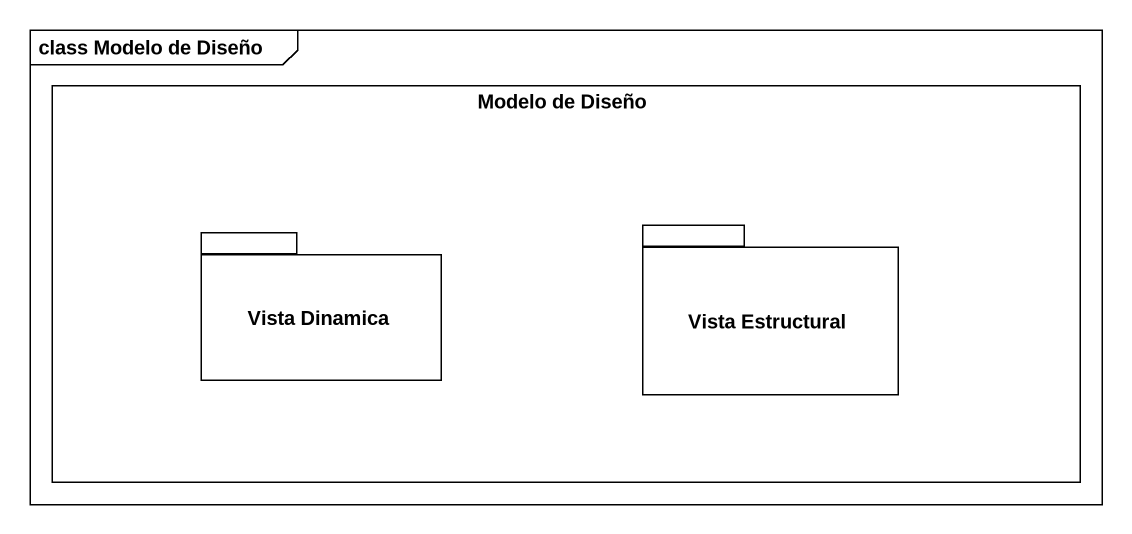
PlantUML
@startuml
mainframe class Modelo de Diseño
rectangle "Modelo de Diseño" as Modelo_de_Diseño {
  package "Vista Dinamica" as Vista_Dinamica {
  }
  package "Vista Estructural" as Vista_Estructural {
  }
}
@enduml
